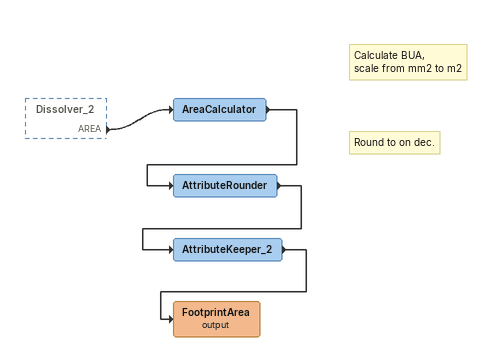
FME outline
Dissolver_2 [outside]
    AREA -> AreaCalculator
Note: Calculate BUA, / scale from mm2 to m2
AreaCalculator
    -> AttributeRounder
Note: Round to on dec.
AttributeRounder
    -> AttributeKeeper_2
AttributeKeeper_2
    -> FootprintArea (output)
FootprintArea (output)
